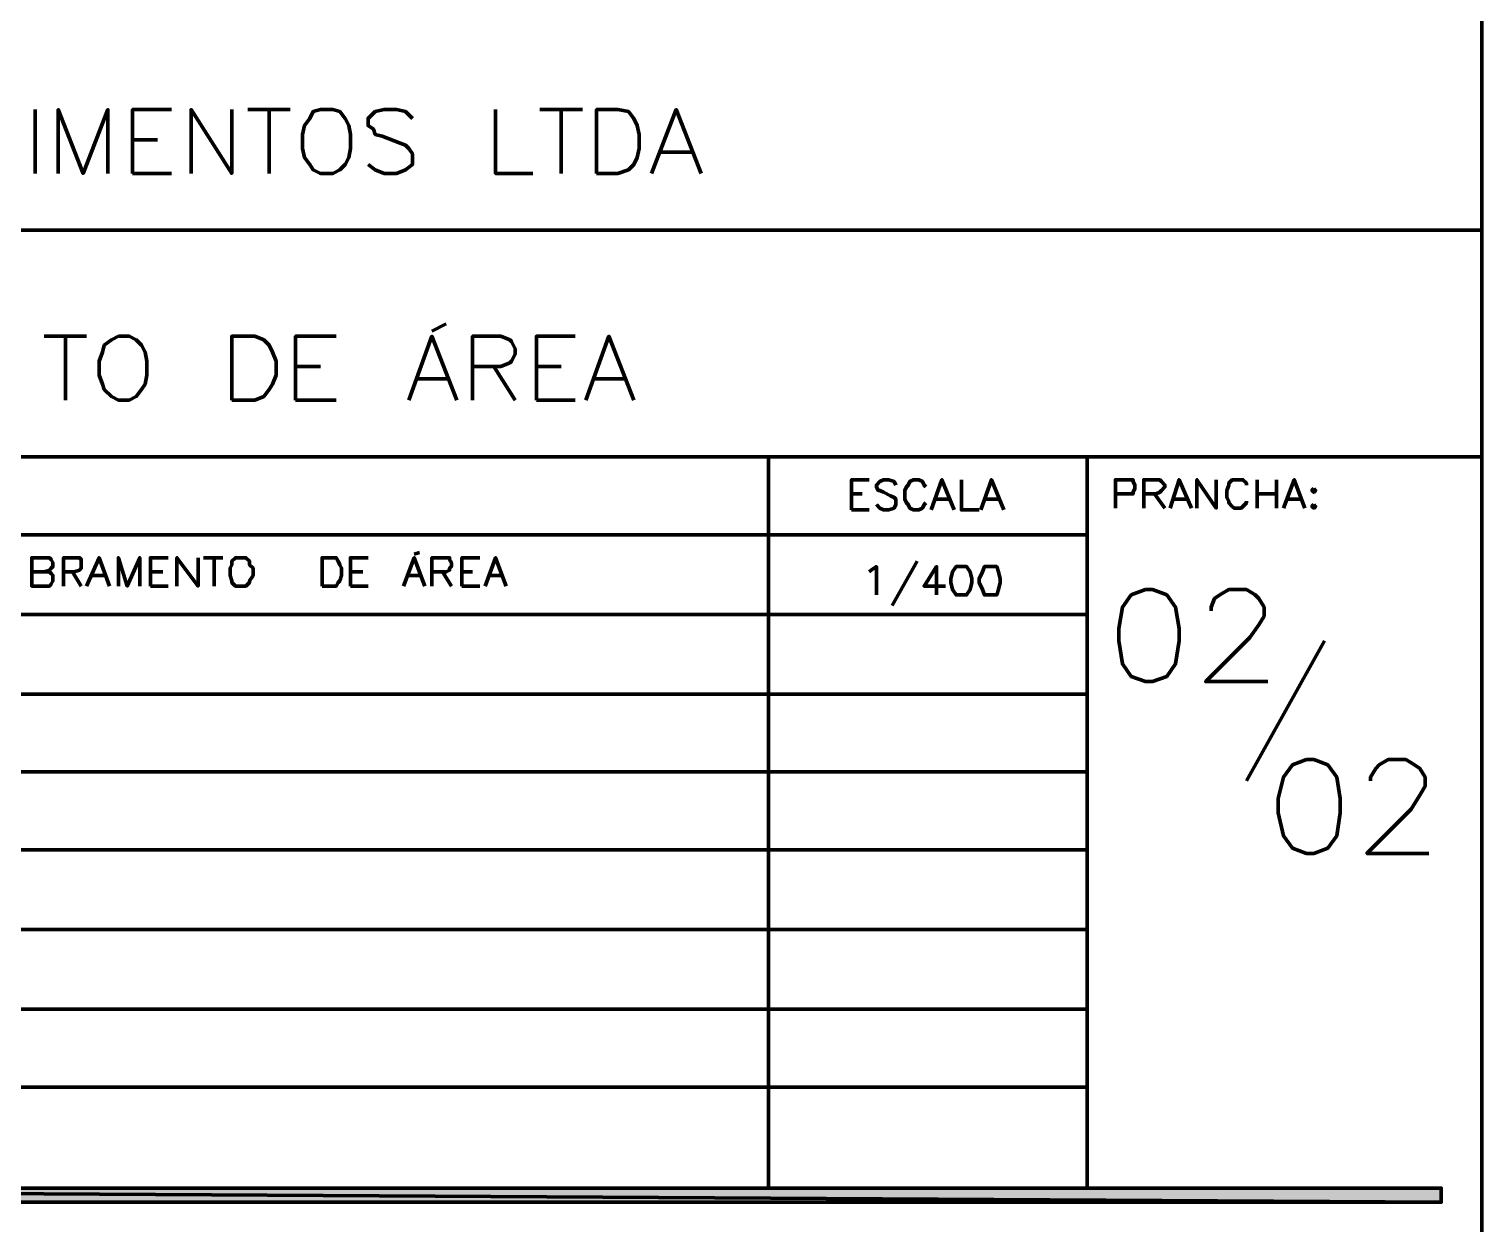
# Model space of a CAD drawing. Header units: inches. Extents: x 1 to 529, y -1 to 335.
# Drawn here: x 412.2 to 466.9, y 36.4 to 81.4 of the extents above; entities that cross this region are included whole.
import ezdxf

# ---------------------------------------------------------------- set-up
doc = ezdxf.new("R2010")
doc.units = ezdxf.units.IN
doc.layers.add('H', color=7, linetype='CONTINUOUS', lineweight=100)
doc.layers.add('P', color=250, linetype='CONTINUOUS', lineweight=100)

msp = doc.modelspace()

# ---------------------------------------------------------------- hatches: boundary and pattern name
at = {"layer": 'H', "linetype": 'CONTINUOUS'}
msp.add_hatch(color=0, dxfattribs=at).paths.add_polyline_path([(377, 37.733), (465.4, 37.2), (465.4, 37.733), (377, 37.733), (465.4, 37.2), (377, 37.2)])

# ---------------------------------------------------------------- linework, layer by layer
at = {"layer": 'P', "color": 252, "linetype": 'CONTINUOUS'}
for points in [[(18.067, 327), (466.933, 327), (466.933, 7.867), (18.067, 7.867), (18.067, 327)], [(412.467, 78.333), (412.467, 75.933)], [(413.333, 75.933), (413.333, 78.333), (414.267, 75.933), (415.2, 78.333), (415.2, 75.933)], [(416.133, 75.933), (416.133, 78.333), (417.6, 78.333)], [(418.333, 75.933), (418.333, 78.333), (419.867, 75.933), (419.867, 78.333)], [(420.467, 78.333), (422.067, 78.333)], [(421.267, 78.333), (421.267, 75.933)], [(423.2, 78.333), (422.933, 78.267), (422.8, 78), (422.6, 77.733), (422.533, 77.4), (422.533, 76.867), (422.6, 76.533), (422.8, 76.267), (422.933, 76.067), (423.2, 75.933), (423.667, 75.933), (423.933, 76.067), (424.133, 76.267), (424.267, 76.533), (424.333, 76.867), (424.333, 77.4), (424.267, 77.733), (424.133, 78), (423.933, 78.267), (423.667, 78.333), (423.2, 78.333)], [(426.667, 78), (426.4, 78.267), (426.067, 78.333), (425.6, 78.333), (425.267, 78.267), (425, 78), (425, 77.733), (425.2, 77.6), (425.267, 77.4), (425.533, 77.333), (426.2, 77.067), (426.4, 77), (426.533, 76.867), (426.667, 76.667), (426.667, 76.267), (426.4, 76.067), (426.067, 75.933), (425.6, 75.933), (425.267, 76.067), (425, 76.267)], [(429.8, 78.333), (429.8, 75.933), (431.2, 75.933)], [(431.467, 78.333), (433.067, 78.333)], [(432.267, 78.333), (432.267, 75.933)], [(433.6, 75.933), (433.6, 78.333), (434.4, 78.333), (434.8, 78.267), (435, 78), (435.133, 77.733), (435.2, 77.4), (435.2, 76.867), (435.133, 76.533), (435, 76.267), (434.8, 76.067), (434.4, 75.933), (433.6, 75.933)], [(435.667, 75.933), (436.6, 78.333), (437.533, 75.933)], [(416.133, 77.2), (417.067, 77.2)], [(436, 76.733), (437.2, 76.733)], [(416.133, 75.933), (417.6, 75.933)], [(427.4, 70), (427.933, 70.267)], [(412.8, 69.8), (414.4, 69.8)], [(413.6, 69.8), (413.6, 67.4)], [(415.6, 69.8), (415.333, 69.667), (415.067, 69.467), (415, 69.2), (414.867, 68.867), (414.867, 68.333), (415, 68), (415.067, 67.8), (415.333, 67.533), (415.6, 67.4), (416, 67.4), (416.267, 67.533), (416.467, 67.8), (416.6, 68), (416.667, 68.333), (416.667, 68.867), (416.6, 69.2), (416.467, 69.467), (416.267, 69.667), (416, 69.8), (415.6, 69.8)], [(419.867, 67.4), (419.867, 69.8), (420.733, 69.8), (421.067, 69.667), (421.267, 69.467), (421.4, 69.2), (421.533, 68.867), (421.533, 68.333), (421.4, 68), (421.267, 67.8), (421.067, 67.533), (420.733, 67.4), (419.867, 67.4)], [(422.267, 67.4), (422.267, 69.8), (423.8, 69.8)], [(426.533, 67.4), (427.4, 69.8), (428.333, 67.4)], [(428.933, 67.4), (428.933, 69.8), (430, 69.8), (430.333, 69.667), (430.4, 69.6), (430.533, 69.333), (430.533, 69.133), (430.4, 68.867), (430.333, 68.8), (430, 68.667), (428.933, 68.667)], [(431.333, 67.4), (431.333, 69.8), (432.8, 69.8)], [(433.2, 67.4), (434.067, 69.8), (435, 67.4)], [(422.267, 68.667), (423.2, 68.667)], [(429.733, 68.667), (430.533, 67.4)], [(431.333, 68.667), (432.267, 68.667)], [(426.867, 68.2), (428, 68.2)], [(433.533, 68.2), (434.667, 68.2)], [(422.267, 67.4), (423.8, 67.4)], [(431.333, 67.4), (432.8, 67.4)], [(412.8, 60.933), (413, 60.933), (413.067, 60.867), (413.133, 60.8), (413.133, 60.6), (413.067, 60.467), (413, 60.4), (412.8, 60.4), (412.333, 60.4), (412.333, 61.467), (412.8, 61.467), (413, 61.467), (413.067, 61.4), (413.133, 61.267), (413.133, 61.133), (413.067, 61.067), (413, 61), (412.8, 60.933), (412.333, 60.933)], [(413.533, 60.4), (413.533, 61.467), (413.933, 61.467), (414.133, 61.467), (414.2, 61.4), (414.2, 61.267), (414.2, 61.133), (414.2, 61.067), (414.133, 61), (413.933, 60.933), (413.533, 60.933)], [(414.4, 60.4), (414.867, 61.467), (415.267, 60.4)], [(415.6, 60.4), (415.6, 61.467), (415.933, 60.4), (416.4, 61.467), (416.4, 60.4)], [(416.8, 60.4), (416.8, 61.467), (417.467, 61.467)], [(417.8, 60.4), (417.8, 61.467), (418.6, 60.4), (418.6, 61.467)], [(418.8, 61.467), (419.533, 61.467)], [(419.2, 61.467), (419.2, 60.4)], [(420.133, 61.467), (420, 61.467), (419.867, 61.333), (419.867, 61.2), (419.8, 61.067), (419.8, 60.8), (419.867, 60.6), (419.867, 60.533), (420, 60.4), (420.133, 60.4), (420.333, 60.4), (420.4, 60.4), (420.533, 60.533), (420.533, 60.6), (420.667, 60.8), (420.667, 61.067), (420.533, 61.2), (420.533, 61.333), (420.4, 61.467), (420.333, 61.467), (420.133, 61.467)], [(423.267, 60.4), (423.267, 61.467), (423.6, 61.467), (423.8, 61.467), (423.867, 61.333), (423.933, 61.2), (424, 61.067), (424, 60.8), (423.933, 60.6), (423.867, 60.533), (423.8, 60.4), (423.6, 60.4), (423.267, 60.4)], [(424.333, 60.4), (424.333, 61.467), (425, 61.467)], [(426.333, 60.4), (426.733, 61.467), (427.133, 60.4)], [(426.733, 61.6), (426.933, 61.667)], [(427.4, 60.4), (427.4, 61.467), (427.933, 61.467), (428.067, 61.467), (428.067, 61.4), (428.133, 61.267), (428.133, 61.133), (428.067, 61.067), (428.067, 61), (427.933, 60.933), (427.4, 60.933)], [(428.533, 60.4), (428.533, 61.467), (429.2, 61.467)], [(429.4, 60.4), (429.8, 61.467), (430.2, 60.4)], [(445.667, 61.333), (444.733, 59.667)], [(413.867, 60.933), (414.2, 60.4)], [(414.6, 60.8), (415.133, 60.8)], [(416.8, 60.933), (417.267, 60.933)], [(424.333, 60.933), (424.8, 60.933)], [(426.467, 60.8), (427, 60.8)], [(427.8, 60.933), (428.133, 60.4)], [(428.533, 60.933), (428.933, 60.933)], [(429.533, 60.8), (430.067, 60.8)], [(443.867, 60.933), (443.933, 61), (444.133, 61.133), (444.133, 60.067)], [(446.4, 60.067), (446.4, 61.133), (445.933, 60.4), (446.733, 60.4)], [(447.267, 61.133), (447.133, 61.133), (447, 60.933), (446.933, 60.667), (446.933, 60.533), (447, 60.267), (447.133, 60.067), (447.267, 60.067), (447.4, 60.067), (447.533, 60.067), (447.667, 60.267), (447.733, 60.533), (447.733, 60.667), (447.667, 60.933), (447.533, 61.133), (447.4, 61.133), (447.267, 61.133)], [(448.333, 61.133), (448.2, 61.133), (448.133, 60.933), (448, 60.667), (448, 60.533), (448.133, 60.267), (448.2, 60.067), (448.333, 60.067), (448.467, 60.067), (448.667, 60.067), (448.733, 60.267), (448.8, 60.533), (448.8, 60.667), (448.733, 60.933), (448.667, 61.133), (448.467, 61.133), (448.333, 61.133)], [(416.8, 60.4), (417.467, 60.4)], [(424.333, 60.4), (425, 60.4)], [(428.533, 60.4), (429.2, 60.4)]]:
    msp.add_lwpolyline(points, dxfattribs=at)
at = {"layer": 'P', "color": 0, "linetype": 'CONTINUOUS'}
for points in [[(377, 73.8), (466.933, 73.8)], [(377, 65.267), (466.933, 65.267)], [(440.067, 37.733), (440.067, 65.267)], [(452.067, 37.733), (452.067, 65.267)], [(443.2, 63.267), (443.2, 64.4), (443.867, 64.4)], [(444.867, 64.2), (444.8, 64.333), (444.6, 64.4), (444.4, 64.4), (444.267, 64.333), (444.133, 64.2), (444.133, 64.133), (444.2, 64), (444.267, 64), (444.4, 63.933), (444.667, 63.8), (444.8, 63.733), (444.867, 63.667), (444.867, 63.6), (444.867, 63.467), (444.8, 63.333), (444.6, 63.267), (444.4, 63.267), (444.267, 63.333), (444.133, 63.467)], [(446, 64.133), (445.933, 64.2), (445.867, 64.333), (445.733, 64.4), (445.533, 64.4), (445.4, 64.333), (445.333, 64.2), (445.267, 64.133), (445.2, 64), (445.2, 63.667), (445.267, 63.533), (445.333, 63.467), (445.4, 63.333), (445.533, 63.267), (445.733, 63.267), (445.867, 63.333), (445.933, 63.467), (446, 63.533)], [(446.2, 63.267), (446.6, 64.4), (447.067, 63.267)], [(447.333, 64.4), (447.333, 63.267), (448, 63.267)], [(448.067, 63.267), (448.467, 64.4), (448.933, 63.267)], [(453.133, 63.333), (453.133, 64.4), (453.6, 64.4), (453.8, 64.4), (453.8, 64.333), (453.867, 64.2), (453.867, 64.067), (453.8, 63.933), (453.8, 63.867), (453.6, 63.867), (453.133, 63.867)], [(454.2, 63.333), (454.2, 64.4), (454.667, 64.4), (454.8, 64.4), (454.867, 64.333), (455, 64.2), (455, 64.133), (454.867, 64), (454.8, 63.933), (454.667, 63.867), (454.2, 63.867)], [(455.2, 63.333), (455.533, 64.4), (456, 63.333)], [(456.2, 63.333), (456.2, 64.4), (456.933, 63.333), (456.933, 64.4)], [(458.067, 64.2), (458.067, 64.267), (457.933, 64.4), (457.867, 64.4), (457.6, 64.4), (457.533, 64.4), (457.4, 64.267), (457.4, 64.2), (457.333, 64), (457.333, 63.733), (457.4, 63.6), (457.4, 63.533), (457.533, 63.4), (457.6, 63.333), (457.867, 63.333), (457.933, 63.4), (458.067, 63.533), (458.067, 63.6)], [(458.467, 64.4), (458.467, 63.333)], [(459.2, 64.4), (459.2, 63.333)], [(459.467, 63.333), (459.867, 64.4), (460.267, 63.333)], [(460.6, 64.067), (460.533, 64), (460.6, 63.933), (460.667, 64), (460.6, 64.067)], [(443.2, 63.867), (443.6, 63.867)], [(446.4, 63.667), (446.933, 63.667)], [(448.2, 63.667), (448.733, 63.667)], [(454.6, 63.867), (455, 63.333)], [(455.333, 63.667), (455.867, 63.667)], [(458.467, 63.867), (459.2, 63.867)], [(459.6, 63.667), (460.133, 63.667)], [(460.6, 63.467), (460.533, 63.4), (460.6, 63.333), (460.667, 63.4), (460.6, 63.467)], [(443.2, 63.267), (443.867, 63.267)], [(377, 62.333), (452.067, 62.333)], [(454.267, 60.267), (453.733, 60.067), (453.4, 59.6), (453.267, 58.8), (453.267, 58.333), (453.4, 57.467), (453.733, 57), (454.267, 56.8), (454.533, 56.8), (455.067, 57), (455.4, 57.467), (455.533, 58.333), (455.533, 58.8), (455.4, 59.6), (455.067, 60.067), (454.533, 60.267), (454.267, 60.267)], [(456.733, 59.467), (456.733, 59.6), (456.867, 59.933), (457.067, 60.067), (457.4, 60.267), (458.067, 60.267), (458.4, 60.067), (458.533, 59.933), (458.733, 59.6), (458.733, 59.267), (458.533, 58.933), (458.2, 58.467), (456.533, 56.8), (458.867, 56.8)], [(382.133, 59.333), (452.067, 59.333)], [(461, 58.333), (458.067, 53.067)], [(382.133, 56.333), (452.067, 56.333)], [(460.333, 53.867), (459.8, 53.667), (459.467, 53.2), (459.267, 52.4), (459.267, 51.867), (459.467, 51), (459.8, 50.533), (460.333, 50.333), (460.6, 50.333), (461.133, 50.533), (461.467, 51), (461.6, 51.867), (461.6, 52.4), (461.467, 53.2), (461.133, 53.667), (460.6, 53.867), (460.333, 53.867)], [(462.733, 53.067), (462.733, 53.2), (462.933, 53.533), (463.067, 53.667), (463.4, 53.867), (464.067, 53.867), (464.4, 53.667), (464.6, 53.533), (464.8, 53.2), (464.8, 52.867), (464.6, 52.533), (464.267, 52), (462.6, 50.333), (464.933, 50.333)], [(382.133, 53.4), (452.067, 53.4)], [(382.133, 50.467), (452.067, 50.467)], [(382.133, 47.467), (452.067, 47.467)], [(382.133, 44.467), (452.067, 44.467)], [(382.133, 41.533), (452.067, 41.533)], [(465.4, 37.733), (377, 37.733), (465.4, 37.2), (465.4, 37.733)], [(377, 37.733), (465.4, 37.2), (377, 37.2), (377, 37.733)], [(377, 37.2), (377, 37.733), (465.4, 37.733), (465.4, 37.2), (383.867, 37.2), (377, 37.2)]]:
    msp.add_lwpolyline(points, dxfattribs=at)

doc.saveas('drawing.dxf')
